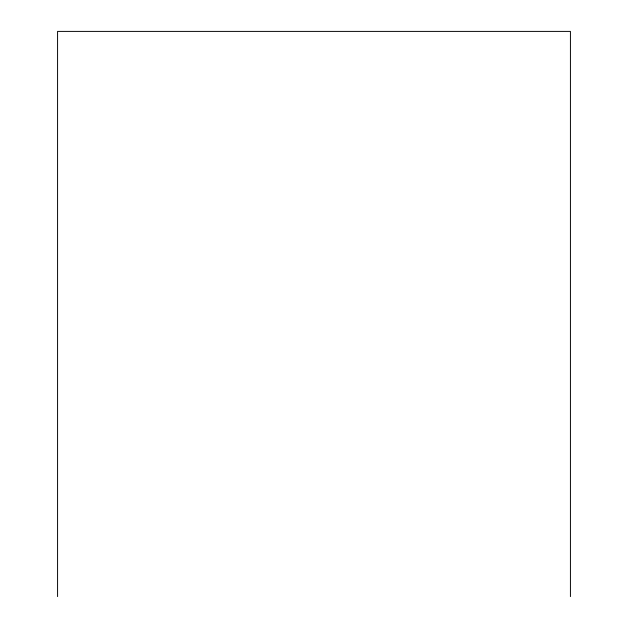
<?xml version="1.0" encoding="UTF-8"?>
<svg xmlns="http://www.w3.org/2000/svg" width="628" height="628" viewBox="0 0 628 628"><rect width="100%" height="100%" fill="white"/><g stroke="black" fill="none" stroke-linecap="round" stroke-linejoin="round"><path stroke-width="0.94" d="M570.428 596.6L570.428 31.4L57.572 31.4L57.572 596.6"/></g></svg>
